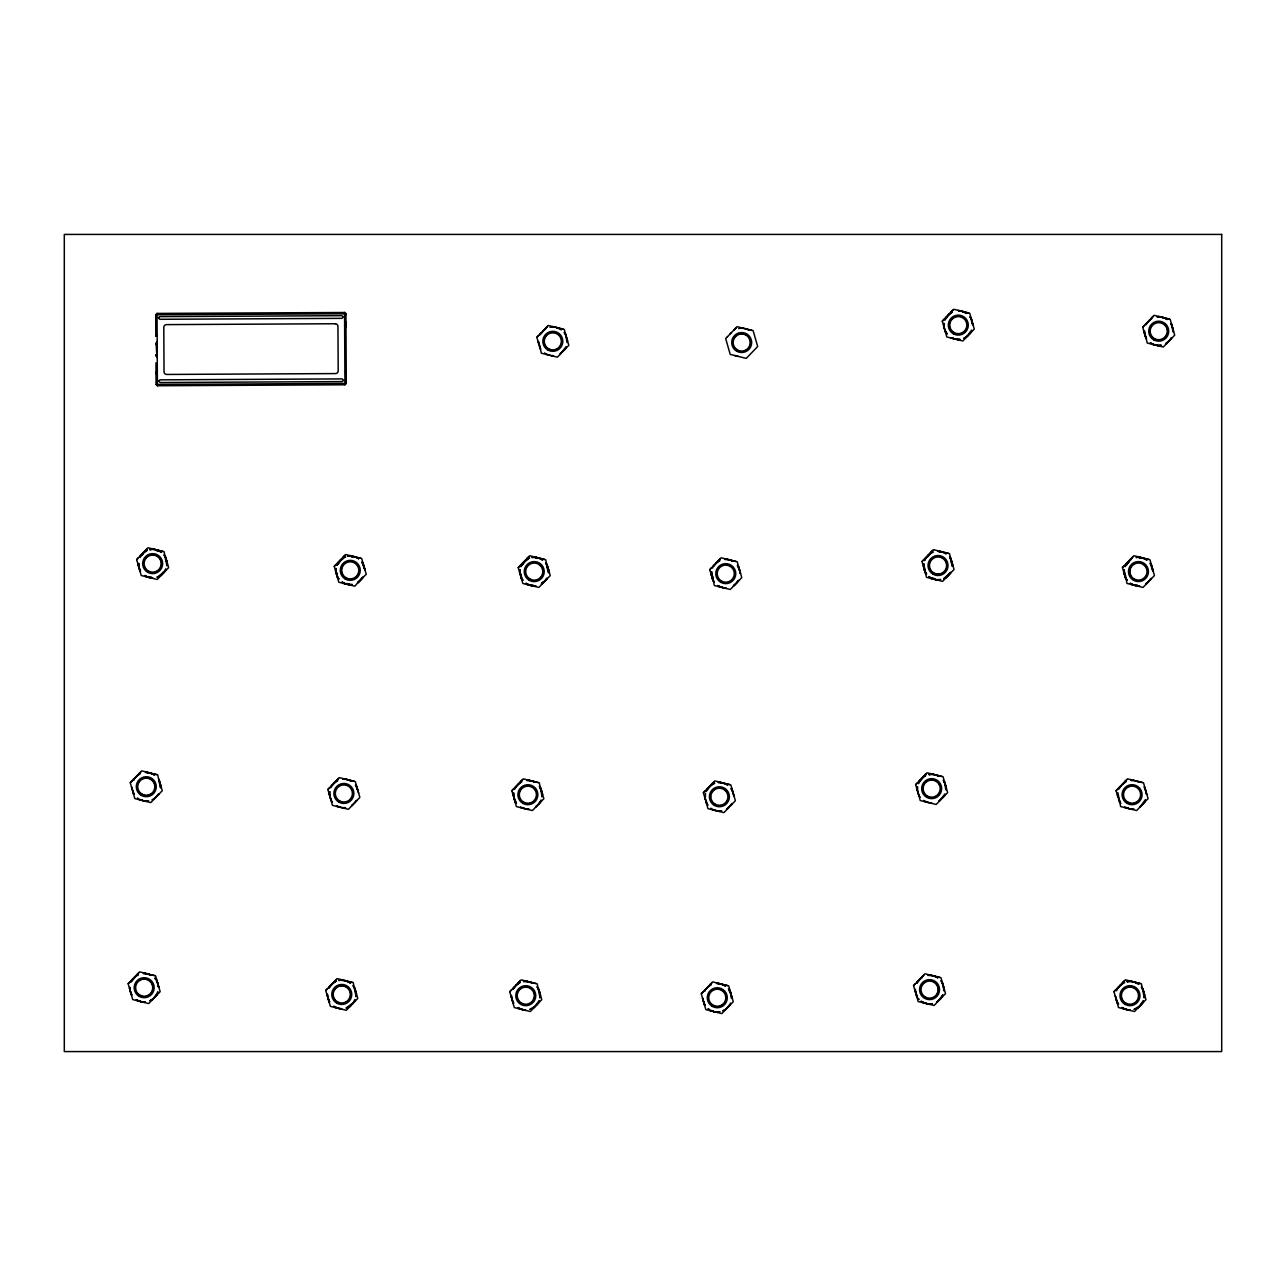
<?xml version="1.0" encoding="UTF-8"?>
<svg xmlns="http://www.w3.org/2000/svg" width="1286" height="1286" viewBox="0 0 1286 1286"><rect width="100%" height="100%" fill="white"/><g stroke="black" fill="none" stroke-linecap="round" stroke-linejoin="round"><path stroke-width="1.5" d="M166.842 565.213L164.11 551.742L148.099 547.756L136.654 559.635L141.203 575.485L157.213 579.456L168.659 567.592L166.441 559.973M355.965 996.055L353.216 982.584L337.221 978.598L325.76 990.461L330.325 1006.327L346.32 1010.298L357.781 998.434L355.563 990.815M538.561 341.32L541.374 353.2L557.385 357.17L568.83 345.307L564.265 329.457L548.27 325.471L536.825 337.334L538.818 344.166M542.049 796.307L539.316 782.836L523.306 778.85L511.86 790.729L516.409 806.579L532.42 810.55L543.865 798.686L541.663 791.067M539.959 997.293L537.21 983.822L521.2 979.836L509.754 991.715L514.304 1007.565L530.314 1011.535L541.76 999.672L538.464 988.162M915.278 989.625L918.091 1001.489L934.102 1005.459L945.548 993.596L940.998 977.746L924.988 973.759L913.542 985.639L915.552 992.454M1144.444 331.193L1147.257 343.057L1163.267 347.027L1174.713 335.164L1170.164 319.314L1154.153 315.327L1142.707 327.207L1146.019 338.716M1172.977 331.306L1171.401 323.654M1144.17 997.277L1141.421 983.806L1125.411 979.819L1113.965 991.683L1118.515 1007.533L1134.525 1011.519L1145.971 999.656L1142.675 988.13M358.055 791.115L359.871 797.449L348.426 809.312L332.415 805.325L329.65 794.732A14.291 14.291 0 0 1 329.714 791.629L329.714 791.565M711.769 576.482L709.759 569.666L721.205 557.786L737.216 561.773L741.765 577.623L730.319 589.486L714.309 585.516L711.608 571.74M918.96 796.163L915.648 784.653L927.093 772.773L943.104 776.76L947.653 792.61L936.208 804.473L920.197 800.503L917.432 789.893A14.291 14.291 0 0 1 917.481 786.791L917.497 786.727M1124.237 570.405L1127.002 583.442L1143.013 587.429L1154.458 575.549L1149.909 559.699L1133.898 555.729L1122.453 567.592L1125.764 579.102M1117.92 792.787L1120.62 806.547L1136.631 810.534L1148.077 798.67L1143.527 782.82L1127.517 778.834L1116.071 790.697L1118.081 797.529M160.493 787.948L157.728 774.847L141.717 770.877L130.272 782.74L134.821 798.59L150.832 802.577L162.277 790.697L160.075 783.078M567.03 342.542L565.519 333.797M548.447 572.817L545.698 559.731L529.687 555.745L518.242 567.608L522.791 583.458L538.802 587.445L550.247 575.581L548.431 569.248M945.869 789.845L944.342 781.1M943.763 990.831L943.345 985.976M156.876 335.116L157.149 336.193L155.815 336.193L155.702 314.765L157.037 313.414L344.921 312.498L345.918 313.784L346.288 383.437L344.953 384.787L157.406 385.752L156.072 384.434L155.96 362.99L157.021 362.99M329.698 791.726L329.65 794.732M917.481 786.887L917.432 789.893M705.516 793.366L705.258 798.863L707.927 808.621L723.938 812.607L735.383 800.728L730.834 784.878L714.823 780.907L703.378 792.771L705.387 799.603M156.924 343.539L156.12 344.23L156.908 341.546L156.988 355.643L156.008 354.952L157.005 357.54L156.12 344.23L156.908 341.546L156.924 344.23M156.538 342.896L156.908 341.642M336.916 565.245L343.844 556.42M520.91 566.483L527.839 557.658M971.669 330.068L965.979 337.736M1125.121 566.467L1133.095 556.565M1145.456 799.635L1139.766 807.286M156.924 342.88L156.12 344.23L156.924 341.899M566.081 346.641L560.503 353.923M156.12 344.23L156.924 342.333M131.059 982.086L138.808 972.698M330.759 787.836L331.129 787.032M514.754 789.09L515.107 788.27M712.653 568.026L713.007 567.206M714.019 781.743L706.094 791.517M945.178 319.507L952.926 310.119M924.923 559.892L925.277 559.088M1118.965 789.057L1119.479 787.98M157.422 993.017L151.861 1000.315M540.458 801.451L541.117 800.021A14.291 14.291 0 0 1 538.689 804.023M539.011 1001.006L533.449 1008.288M730.544 1003.048L729.869 1004.495A14.291 14.291 0 0 1 723.037 1010.812M944.905 793.944L939.343 801.226M1143.222 1000.99L1137.66 1008.272M133.68 780.023L134.323 778.914M731.975 803.509L727.072 809.36M925.438 558.815L932.672 550.504M345.966 321.902L345.982 324.49M152.487 548.849L162.968 551.453M146.025 772.436L156.587 774.574M360.562 558.204L349.519 556.082A57.034 28.517 82.3 0 0 348.072 556.243M563.139 329.168L552.642 326.564M343.7 778.705L354.197 781.309M751.988 330.389L741.508 327.769M538.175 782.547L527.694 779.943M725.593 558.88L736.074 561.484M958.118 310.36L968.599 312.98M718.183 782.515A57.018 28.517 82.3 0 1 718.649 782.483L729.709 784.605M938.201 551.26L948.345 553.366M939.857 977.456L929.376 974.852M1142.386 782.531L1131.905 779.927M156.297 326.274L155.767 328.155L156.297 326.869M540.072 334.89L547.45 326.306M338.507 778.448L331.37 786.55M713.489 566.37L720.401 558.638M705.323 989.931L704.792 990.815M916.789 983.179L924.184 974.611M1117.229 989.239L1124.607 980.655M158.548 793.976L153.966 799.329M355.627 801.564L356.367 800.374M546.823 578.346L541.936 584.198M540.136 801.966L539.461 803.027M737.521 581.754L738.26 580.565M729.564 1004.993L724.966 1010.346M134.596 778.528L140.913 771.713M355.466 801.773L351.56 806.065M515.365 787.788L522.502 779.702M737.36 581.963L733.454 586.239M520.396 980.688L513.001 989.255A14.291 14.291 0 0 1 519.673 982.761M705.612 989.545L711.914 982.729M1146.437 323.911L1145.955 324.747A14.291 14.291 0 0 1 1151.227 319.008M1153.349 316.179L1146.758 323.365M926.29 773.609L918.268 783.656A14.291 14.291 0 0 1 925.566 775.699M1119.576 787.771L1126.713 779.67M141.09 555.07L139.788 556.388M134.708 778.175L133.406 779.493M338.684 561.805L337.382 563.123M541.261 332.769L539.943 334.087M132.603 979.16L131.301 980.479M332.302 784.91L331 786.228M522.679 563.043L521.377 564.361M730.11 333.99L736.315 327.528M330.213 985.896L328.894 987.214M516.297 786.164L514.995 787.482M714.196 565.101L712.894 566.419M946.721 316.581L945.419 317.899M514.191 987.15L512.889 988.468M707.814 788.205L706.512 789.524M926.467 556.967L925.164 558.285M1147.144 322.641L1145.842 323.959M705.709 989.191L704.406 990.509M920.085 780.088L918.783 781.406M1126.89 563.027L1125.588 564.345M917.979 981.073L916.677 982.391M1120.508 786.132L1119.206 787.45M1118.402 987.118L1117.1 988.436M160.348 576.208L165.524 570.839M335.501 570.711L338.797 582.22L354.807 586.207L362.845 577.109A14.291 14.291 0 0 1 357.428 582.703L366.253 574.328L364.436 568.01M154.963 997.068L157.037 994.946M354.663 802.834L356.736 800.696M545.023 580.95L547.113 578.829M352.557 1003.819L355.032 999.769A14.291 14.291 0 0 1 346.03 1008.079L354.647 1001.681M535.555 807.303L539.348 803.187M736.556 583.008L738.63 580.87M945.724 578.121L950.611 572.27A14.291 14.291 0 0 1 943.779 578.587M1169.504 340.549L1171.305 337.929A14.291 14.291 0 0 1 1165.888 343.539L1171.578 338.411M728.069 1007.099L730.159 1004.961M942.429 797.995L944.519 795.857M1146.148 584.182L1151.324 578.796M937.237 1002.212L942.847 994.85A14.291 14.291 0 0 1 936.722 1001.971L937.992 1001.135M163.386 573.042L165.91 568.926A14.291 14.291 0 0 1 156.924 577.237L162.325 574.119M536.487 1005.122L538.625 1002.919M730.11 806.193L732.248 803.975M948.763 574.955L950.901 572.752M1149.186 581.015L1151.034 578.33A14.291 14.291 0 0 1 1145.633 583.924L1148.141 582.076M1140.698 1005.105L1142.836 1002.903M359.935 580.854L357.942 582.96M131.477 995.235L128.166 983.726L139.611 971.862L155.622 975.833L160.171 991.683L148.726 1003.562L132.715 999.576L129.42 988.066M945.596 332.656L942.284 321.146L953.73 309.267L969.74 313.254L974.29 329.103L962.844 340.983L946.834 336.996L943.522 325.487M952.219 563.172L954.035 569.505L942.59 581.368L926.579 577.382L923.268 565.872M704.583 1005.266L701.272 993.757L712.733 981.893L728.728 985.864L733.277 1001.714L721.832 1013.593L705.837 1009.606L702.526 998.097M364.468 568.219L361.704 558.478L345.693 554.507L334.247 566.37L337.559 577.88M356.576 785.923L357.99 791.34L355.322 781.599L339.311 777.612L327.866 789.475L331.177 801.001M952.187 563.831L949.486 553.639L933.475 549.669L922.03 561.532L925.341 573.042M146.572 550.681A14.291 14.291 0 0 0 139.885 557.224L147.295 548.608M138.502 557.706L136.654 559.635M538.673 335.421L536.825 337.334M132.12 780.827L130.272 782.74M336.096 564.458L334.247 566.37M344.889 555.343L342.687 557.77M727.522 336.643L725.674 338.556L730.223 354.406L746.234 358.392L757.679 346.513L753.13 330.663L737.119 326.692L733.759 330.18M520.091 565.695L518.242 567.608M528.884 556.581L526.553 558.992M130.015 981.813L128.166 983.726M329.714 787.562L327.866 789.475M944.133 319.217L942.284 321.146M711.608 567.737L709.759 569.666M513.709 788.8L511.86 790.729M336.482 981.202L335.742 981.507A14.291 14.291 0 0 0 328.991 988.066L336.402 979.434M327.608 988.548L325.76 990.461M349.454 1007.051L351.448 1004.961M511.603 989.786L509.754 991.715M705.226 790.858L703.378 792.771M923.878 559.619L922.03 561.532M1144.556 325.278L1142.707 327.207M1166.402 343.78L1168.395 341.69M703.12 991.844L701.272 993.757M917.497 782.724L915.648 784.653M1124.302 565.663L1122.453 567.592M915.391 983.71L913.542 985.639M1117.92 788.784L1116.071 790.697M1115.814 989.77L1113.965 991.683M563.606 350.692L565.695 348.554M361.044 579.713L363.118 577.575M157.053 796.082L159.142 793.944M969.065 334.489L971.155 332.351M538.641 804.071L540.731 801.934M940.339 998.981L942.413 996.843M1142.868 804.055L1144.942 801.917M545.216 328.669L546.663 327.158M734.065 329.891L735.512 328.38M336.257 780.811L337.704 779.3M950.675 312.482L952.122 310.971M718.151 560.985L719.597 559.49M520.251 782.049L521.698 780.554M334.151 981.797L335.598 980.286M711.769 784.106L712.974 782.82M921.933 976.958L923.139 975.688M1124.462 782.033L1125.909 780.522M727.329 336.852L731.396 332.624M146.491 549.46L144.964 551.003M140.11 772.564L138.711 774.14M138.004 973.55L136.477 975.11M1152.545 317.031L1151.018 318.574M931.868 551.356L930.341 552.916M519.592 981.539L518.065 983.083M1132.291 557.417L1130.764 558.976M925.486 774.477L923.959 776.021M711.11 983.581L709.599 985.14M1123.803 981.507L1122.276 983.067M147.376 550.36L142.714 553.35M545.698 328.959L542.885 331.065M528.964 558.349L524.302 561.339M331.884 785.698A14.291 14.291 0 0 1 337.784 780.538L333.942 783.206M138.325 974.692L134.226 977.456M944.872 320.198A14.291 14.291 0 0 1 952.203 312.209L948.345 314.861M1131.021 559.378L1128.513 561.307M340.308 560.085L344.969 557.111M136.332 776.471L139.145 774.365M715.82 563.381L718.344 561.435M517.92 784.444L521.843 781.759A14.291 14.291 0 0 0 515.091 788.318M331.836 984.192L335.742 981.507M1148.768 320.921L1151.581 318.815M928.09 555.263L932.012 552.562M709.454 786.485L714.1 783.512M515.815 985.43L520.058 982.6M921.708 778.368L922.528 777.516M922.834 777.403L924.216 776.423M707.348 987.487L710.161 985.381M1122.131 784.428L1126.054 781.727M919.603 979.353L922.416 977.247M1120.042 985.414L1124.687 982.424M562.496 351.834L560.069 353.618M155.96 797.224L153.645 798.96M543.914 582.092L541.358 583.973A14.291 14.291 0 0 0 546.855 578.298M353.554 803.975L351.592 805.454M153.854 998.209L149.867 1000.797A14.291 14.291 0 0 0 157.953 991.458M967.972 335.63L963.986 338.218M733.486 585.628L735.447 584.149M537.548 805.213L535.587 806.692M947.702 576.015L943.731 578.62M729.066 807.254L726.51 809.135M535.442 1006.199L529.977 1009.333M941.336 799.136L938.764 801.017M726.96 1008.24L724.645 1009.976M1141.759 805.181L1139.798 806.676M939.23 1000.122L938.233 1000.926M1139.653 1006.182L1134.188 1009.317M718.633 561.275L719.742 560.696M924.521 776.262L925.631 775.683M155.767 326.178L155.767 327.801M345.966 322.175L345.452 325.197M345.966 323.799L345.436 321.902M151.973 799.812L153.388 799.104M722.973 1010.828L724.404 1010.121M550.328 327.271L551.372 327.11M149.642 549.652L151.201 549.395M148.629 800.792L144.466 800.873L146.443 801.483M721.735 810.823L717.572 810.903L719.565 811.514M929.167 774.59L930.196 774.413M738.662 328.573L740.238 328.332M340.324 980.237L338.748 980.495A57.034 28.517 82.3 0 1 341.031 980.189L352.091 982.295M1126.954 981.716L1128.529 981.459M958.456 339.89L956.479 339.279L959.999 339.279M350.435 585.114L348.442 584.503L352.364 584.471M535.957 585.757L532.42 585.741L534.413 586.352M345.58 807.624L342.06 807.624L344.053 808.219M1133.786 808.846L1130.265 808.846L1132.259 809.441M553.43 355.579L552.321 355.595M1160.824 345.307L1156.902 345.339L1158.895 345.95M144.788 1001.955L142.36 1001.858L144.353 1002.469M719.404 1011.857L715.466 1011.889L717.459 1012.5M931.659 1003.739L927.736 1003.771L929.73 1004.382M152.584 577.88L150.832 577.768L152.825 578.379M528.964 808.942L526.054 808.862L528.032 809.473M931.578 802.898L929.842 802.785L931.82 803.396M1130.153 1010.426L1128.16 1009.832L1129.912 1009.928M345.934 314.845L345.918 313.784L155.702 314.765L155.719 315.826M155.767 325.471L155.751 322.802M156.988 354.952L156.008 354.952L156.988 356.849L156.345 355.499M156.072 384.434L346.288 383.437M345.677 370.834L345.693 372.731L346.223 370.834M958.456 310.858L960.24 311.003M1157.062 316.999A57.018 28.517 82.3 0 1 1157.979 316.919L1160.326 316.983M740.945 328.268L743.63 328.412M724.565 559.41A57.018 28.517 82.3 0 1 725.031 559.378L727.715 559.506M1130.876 780.457A57.018 28.517 82.3 0 1 1131.342 780.425L1134.027 780.554M526.665 780.473A57.018 28.517 82.3 0 1 527.131 780.441L529.816 780.57M927.897 975.431A57.018 28.517 82.3 0 1 928.813 975.351L931.498 975.479M726.027 587.927L723.954 587.798L725.947 588.409M717.025 983.452L727.603 985.59M341.272 1008.722L339.954 1008.61L341.947 1009.205M1146.662 559.876A14.291 14.291 0 0 0 1136.085 557.481A57.018 28.517 82.3 0 1 1137.724 557.304L1148.768 559.426M534.076 556.838L544.557 559.442M931.482 773.867L941.963 776.471M1129.799 980.913L1140.28 983.517M524.109 981.507A57.018 28.517 82.3 0 1 525.026 981.427L536.069 983.533M147.617 973.856L151.089 975.206A14.291 14.291 0 0 0 143.373 973.454L154.481 975.56M1169.022 319.024L1158.541 316.42M1156.628 345.307L1151.645 344.134M956.205 339.263L951.222 338.089M550.746 355.45L545.746 354.277M1136.374 585.709L1131.391 584.535M935.951 579.648L930.968 578.475M723.68 587.766L718.697 586.593M532.163 585.725L527.18 584.551M348.168 584.487L343.185 583.314M150.575 577.735L145.591 576.578M1129.992 808.814L1125.009 807.64M929.569 802.753L924.586 801.58M717.315 810.887L712.315 809.714M525.781 808.83L520.798 807.656M341.803 807.592L336.803 806.418M144.193 800.856L139.209 799.683M1127.886 1009.799L1122.903 1008.626M927.463 1003.739L922.48 1002.566M715.209 1011.873L710.21 1010.7M523.675 1009.815L518.692 1008.658M339.697 1008.578L334.698 1007.404M142.087 1001.842L137.104 1000.669M1163.782 317.722L1162.158 317.32M963.343 311.662L961.735 311.26M746.748 329.087L745.124 328.686M557.883 327.866L556.275 327.464M1143.511 558.108L1141.904 557.706M943.088 552.064L941.481 551.662M730.834 560.182L729.21 559.78M539.3 558.14L537.693 557.738M355.322 556.886L353.698 556.484M157.712 550.151L156.104 549.749M1137.145 781.229L1135.522 780.827M936.722 775.169L935.099 774.767M724.452 783.287L722.828 782.885M532.934 781.245L531.311 780.843M348.94 780.007L347.316 779.605M1135.04 982.215L1133.416 981.813M151.346 773.256L149.723 772.854M934.617 976.154L932.993 975.752M722.346 984.272L720.723 983.886M530.829 982.231L529.205 981.829M346.834 980.993L345.211 980.591M734.611 355.499L738.228 356.399M148.147 973.984L149.24 974.258M1153.655 344.648L1155.085 345.002L1152.111 343.844M953.231 338.588L954.646 338.941L951.367 337.623M547.756 354.775L549.186 355.129L547.338 354.486M1133.4 585.034L1134.815 585.387L1130.201 583.217M932.961 578.973L934.392 579.327L931.434 578.186M529.173 585.05L530.604 585.403L525.99 583.233M345.195 583.812L346.625 584.165L341.996 581.995M1127.018 808.138L1128.449 808.492L1124.784 806.933M147.585 577.076L149.015 577.43L144.691 575.469A14.291 14.291 0 0 0 152.214 577.88M926.595 802.094L928.01 802.448L923.686 800.487M522.807 808.171L524.238 808.524L520.573 806.965M338.813 806.917L340.243 807.27L336.578 805.727M1124.912 1009.124L1126.343 1009.478L1122.019 1007.533A14.291 14.291 0 0 0 1129.542 1009.944M141.219 800.181L142.633 800.535L139.354 799.217M924.489 1003.08L925.92 1003.434L922.946 1002.276M712.139 1011.069L713.65 1011.552L710.37 1010.233M520.701 1009.156L522.132 1009.51L517.792 1007.549A14.291 14.291 0 0 0 525.331 1009.96L523.949 1009.848L525.942 1010.458M336.707 1007.902L338.138 1008.256L333.813 1006.311M139.113 1001.167L140.544 1001.521L136.879 999.961M551.196 355.611L552.996 356.077M1138.287 556.806L1140.409 557.449M1138.624 586.336L1136.647 585.725L1139.557 585.805A14.291 14.291 0 0 1 1130.539 583.458M937.864 550.762L939.986 551.389M938.201 580.275L936.208 579.664L940.693 579.552A14.291 14.291 0 0 1 931.498 578.218M350.081 555.584L352.203 556.227M719.212 781.984L721.333 782.627M146.106 771.954L148.228 772.597M717.106 982.97L719.228 983.613M525.588 980.929L527.71 981.556M341.594 979.691L343.716 980.318M144 972.939L146.122 973.582M963.519 311.839L962.266 311.405M722.137 587.461L718.472 585.902M715.755 810.566L712.798 809.424M1162.689 317.465L1164.184 317.996M745.655 328.814L748.597 330.036M556.806 327.608L561.307 329.843M1142.434 557.851L1146.951 560.085M942.011 551.807L946.287 553.864A14.291 14.291 0 0 0 938.828 551.26M729.741 559.924L732.666 561.146M538.223 557.883L542.628 560.037M1136.052 780.972L1138.978 782.177M354.229 556.629L355.724 557.159M935.629 774.911L938.555 776.133M156.635 549.894L161.473 552.401M723.359 783.029L724.87 783.56M1133.947 981.957L1138.801 984.465M531.841 780.988L534.767 782.21A14.291 14.291 0 0 0 527.067 780.441M933.523 975.897L936.449 977.119A14.291 14.291 0 0 1 937.751 977.923L936.449 977.119M934.89 976.379L935.018 976.428A14.291 14.291 0 0 0 928.749 975.351M347.847 779.75L350.789 780.956M150.253 772.999L154.529 775.072A14.291 14.291 0 0 0 145.479 772.468M721.253 984.015L725.529 986.089A14.291 14.291 0 0 0 716.479 983.485M529.736 981.974L532.677 983.195A14.291 14.291 0 0 0 523.386 981.604M345.741 980.736L350.596 983.243M922.785 1002.18L921.065 1001.103M554.78 327.191L552.08 327.062A57.034 28.517 82.3 0 0 550.199 327.287M536.198 557.465L533.513 557.336A57.018 28.517 82.3 0 0 531.874 557.513A14.291 14.291 0 0 1 542.451 559.908M933.604 774.494L930.919 774.365A57.034 28.517 82.3 0 0 929.022 774.59M1131.921 981.539L1129.237 981.411A57.034 28.517 82.3 0 0 1127.34 981.636M154.609 549.476L151.925 549.347A57.034 28.517 82.3 0 0 150.028 549.572M345.821 779.332L343.137 779.203A57.018 28.517 82.3 0 0 342.687 779.236M963.761 311.935L966.542 313.462A14.291 14.291 0 0 0 959.083 310.858M345.452 327.174L345.452 324.908L345.998 327.078M345.693 373.133L346.239 374.612M1150.231 342.671L1151.79 343.683M930.742 577.768L929.248 576.755M712.09 809.007L710.901 808.235M1166.965 319.523L1165.614 318.687A14.291 14.291 0 0 1 1166.916 319.491M726.301 784.251L727.635 785.103A14.291 14.291 0 0 0 726.236 784.219M357.154 557.851L358.633 558.799M545.907 353.811L544.573 352.959M709.325 1009.59L708.49 1008.98M138.309 798.574L137.489 797.963M160.911 551.951L161.039 552.048A14.291 14.291 0 0 0 150.285 549.524M345.982 325.824L345.998 326.805L345.452 325.888M155.751 324.136L155.751 322.882M155.108 978.55L155.783 979.402A14.291 14.291 0 0 0 154.754 978.116M944.696 329.505L947.107 334.022M1127.179 580.324L1126.391 579.198M1120.797 803.445L1117.325 795.037M1141.325 987.037L1142.209 988.307M732.039 997.389L728.455 988.838M537.998 988.323L536.937 986.796M164.013 554.973L164.897 556.243M1150.44 563.847L1152.706 570.663A14.291 14.291 0 0 0 1150.038 563.22M970.287 317.401L973.052 324.763M1144.074 786.968L1146.839 794.33M1117.92 1003.289L1115.219 996.023M563.991 332.431L564.811 333.604M540.763 348.94L538.062 341.674M940.725 980.72L941.545 981.893M917.481 997.229L914.796 989.963M703.683 1002.115L705.226 1005.363M511.008 996.055L513.709 1003.321M331.627 800.824L332.463 802.062M140.592 571.225L137.891 563.959M352.943 985.558L354.004 987.085M327.014 994.801L329.714 1002.067M134.21 794.346L131.51 787.08M156.169 979.996L158.934 987.359M920.246 797.224L919.361 795.905M707.975 805.341L704.632 797.111M522.839 580.195L519.48 571.948M338.845 578.941L336.659 574.729M565.149 334.135L566.515 337.286M545.859 563.284L548.463 569.457M539.477 786.405L542.628 794.346M1126.166 578.845L1124.864 575.951M1170.951 323.815L1172.414 327.142M1142.434 988.709L1143.704 991.731M546.936 564.056L547.949 567.56M538.223 988.725L539.461 991.651M165.122 556.645L167.421 563.252M354.245 987.487L356.527 994.094M158.741 779.766L161.039 786.373M156.796 356.752L156.185 354.952L156.796 356.897M156.988 357.267L156.571 356.045M1145.119 335.566L1146.469 338.539A14.291 14.291 0 0 1 1144.427 330.92M1116.377 1000.058L1117.277 1003.209M924.441 569.891L926.627 574.119A14.291 14.291 0 0 1 923.862 563.67L924.039 568.364M918.059 793.012L918.622 794.491M711.013 573.99L712.733 579.504A14.291 14.291 0 0 1 711.608 571.804M539.22 345.709L540.12 348.86M705.789 801.13L706.689 804.28M513.098 795.053L516.458 803.3A14.291 14.291 0 0 1 513.693 792.867L513.87 797.545M330.277 797.85L330.856 799.329M130.577 992.085L131.879 994.978A14.291 14.291 0 0 1 129.886 987.455L130.175 990.558M1152.16 567.528L1151.147 564.04M952.154 563.397L949.647 557.208A14.291 14.291 0 0 1 952.299 566.129M945.387 784.685L943.265 780.329A14.291 14.291 0 0 1 945.708 786.067M944.31 989.255L942.011 982.649A14.291 14.291 0 0 1 943.811 990.22M739.98 571.514L737.376 565.342A14.291 14.291 0 0 1 740.013 572.672L740.029 573.106M733.084 792.706L731.011 788.447A14.291 14.291 0 0 1 732.522 791.163L734.145 796.404M364.42 568.669L361.864 562.046A14.291 14.291 0 0 1 364.501 569.376M357.604 789.524L355.499 785.151A14.291 14.291 0 0 1 357.926 790.906M157.873 983.677L156.876 980.173M1172.51 327.544L1173.475 330.824M1143.961 331.531L1144.717 334.022M1152.256 567.93L1153.22 571.209M1123.691 571.932L1124.462 574.408M1145.778 790.649L1144.765 787.145M971.991 321.082L970.978 317.594M1144.733 995.316L1143.768 992.02M951.736 561.484L950.724 557.979M951.817 561.869L952.797 565.165M946.416 788.27L945.451 784.99M916.886 788.977L917.657 791.469M943.249 985.574L942.236 982.086M739.466 569.602L738.453 566.113M739.563 570.003L740.527 573.283M567.576 340.967L566.612 337.688M730.978 993.692L729.982 990.204M548.045 567.946L549.009 571.241M541.567 790.665L540.554 787.177M540.522 995.332L539.557 992.053M363.954 566.306L362.941 562.818M364.051 566.708L365.015 570.003M357.669 789.813L358.633 793.108M329.12 793.816L329.875 796.307M355.466 990.413L354.47 986.925M166.36 559.571L165.347 556.082M159.978 782.676L158.966 779.187M1118.482 799.072L1119.383 802.223M915.953 993.998L916.854 997.148M712.171 578.025L713.071 581.176M520.653 575.967L521.553 579.134M514.271 799.088L515.172 802.239M328.171 998.836L329.071 1001.987M139.065 567.994L139.965 571.145M132.683 791.099L133.583 794.25M732.088 789.218L732.57 791.019M513.066 1003.225L512.166 1000.074A14.291 14.291 0 0 1 511.474 995.428M1145.874 791.035L1146.34 794.137M972.087 321.484L972.537 324.586M733.181 793.108L733.55 795.069M731.075 994.094L731.541 998.418M157.969 984.063L158.435 987.166M739.852 571.354L740.013 572.72M1115.975 998.515L1115.814 997.438M944.294 327.962L944.117 323.381A14.291 14.291 0 0 0 946.914 333.765M703.04 998.402L703.281 1000.588M520.251 574.44L520.091 569.698A14.291 14.291 0 0 0 522.872 580.243M511.764 998.531L511.474 995.943M336.257 573.202L336.096 568.444A14.291 14.291 0 0 0 338.877 578.989M327.769 997.293L327.48 994.705M138.663 566.451L138.374 563.863M132.024 787.386L132.281 789.572M952.283 564.602L952.299 566.194M345.709 374.612L345.693 372.731M344.568 312.45L344.953 384.787M157.037 313.414L157.406 385.752M345.436 322.175L345.452 326.821M156.008 371.815L156.008 373.712M155.815 335.116L155.815 336.193M561.789 342.028A9.002 9.002 0 0 1 561.548 343.491M561.082 344.905A9.002 9.002 0 0 1 560.375 346.207M559.474 347.381A9.002 9.002 0 0 1 558.381 348.393M557.143 349.213A9.002 9.002 0 0 1 555.777 349.824M549.942 349.84A9.002 9.002 0 0 1 548.575 349.262M547.322 348.442A9.002 9.002 0 0 1 545.312 346.272M544.605 344.969A9.002 9.002 0 0 1 544.107 343.571M544.091 339.15A9.002 9.002 0 0 1 544.573 337.736M545.264 336.434A9.002 9.002 0 0 1 547.273 334.247M551.308 332.447A9.002 9.002 0 0 1 554.266 332.447M555.713 332.801A9.002 9.002 0 0 1 557.079 333.395M558.317 334.199A9.002 9.002 0 0 1 559.41 335.196M561.532 339.07A9.002 9.002 0 0 1 561.789 340.549M750.397 340.292A9.002 9.002 0 0 1 750.413 344.712M749.931 346.111A9.002 9.002 0 0 1 749.24 347.429M747.23 349.615A9.002 9.002 0 0 1 744.642 351.03M738.791 351.062A9.002 9.002 0 0 1 737.425 350.467M736.187 349.663A9.002 9.002 0 0 1 734.161 347.493M733.454 346.191A9.002 9.002 0 0 1 732.972 344.777M732.94 340.372A9.002 9.002 0 0 1 733.422 338.957M734.129 337.655A9.002 9.002 0 0 1 736.122 335.469M740.157 333.669A9.002 9.002 0 0 1 743.131 333.653M744.562 334.022A9.002 9.002 0 0 1 745.928 334.601M749.191 337.591A9.002 9.002 0 0 1 749.899 338.893M1161.435 345.195A14.291 14.291 0 0 1 1150.809 343.073M1157.914 316.919A14.291 14.291 0 0 1 1159.506 316.919M1161.081 317.095A14.291 14.291 0 0 1 1164.135 317.964M1171.16 324.168A14.291 14.291 0 0 1 1172.977 331.788M1167.447 333.347A9.002 9.002 0 0 1 1166.965 334.762M1166.273 336.064A9.002 9.002 0 0 1 1164.264 338.266M1163.026 339.07A9.002 9.002 0 0 1 1161.676 339.681M1155.825 339.697A9.002 9.002 0 0 1 1154.458 339.118M1153.22 338.298A9.002 9.002 0 0 1 1152.111 337.302M1150.488 334.826A9.002 9.002 0 0 1 1149.748 331.965M1149.748 330.47A9.002 9.002 0 0 1 1150.456 327.608M1151.163 326.29A9.002 9.002 0 0 1 1153.156 324.104M1154.394 323.284A9.002 9.002 0 0 1 1155.76 322.69M1161.596 322.657A9.002 9.002 0 0 1 1162.962 323.252M1164.216 324.056A9.002 9.002 0 0 1 1166.225 326.226M1166.932 327.528A9.002 9.002 0 0 1 1167.672 330.406M970.898 331.82A14.291 14.291 0 0 1 964.05 338.202M959.436 339.359A14.291 14.291 0 0 1 951.753 337.816M969.869 316.774A14.291 14.291 0 0 1 972.537 324.152M967.024 327.303A9.002 9.002 0 0 1 966.542 328.702M965.834 330.02A9.002 9.002 0 0 1 962.603 333.026M961.253 333.621A9.002 9.002 0 0 1 958.327 334.119M956.848 334.006A9.002 9.002 0 0 1 955.402 333.653M954.035 333.058A9.002 9.002 0 0 1 951.688 331.241M949.566 327.367A9.002 9.002 0 0 1 949.325 325.905M949.309 324.426A9.002 9.002 0 0 1 949.55 322.947M951.64 319.057A9.002 9.002 0 0 1 956.768 316.26M961.172 316.597A9.002 9.002 0 0 1 962.539 317.192M930.116 577.414A14.291 14.291 0 0 1 928.846 576.45M924.618 560.6A14.291 14.291 0 0 1 933.427 551.999M948.747 573.845A13.567 13.567 0 0 1 945.451 576.884M934.697 578.668A13.567 13.567 0 0 1 932.575 577.944M925.197 569.923A13.567 13.567 0 0 1 924.65 567.753M927.319 557.176A13.567 13.567 0 0 1 928.846 555.536M939.15 551.999A13.567 13.567 0 0 1 941.368 552.369M950.868 561.114A13.567 13.567 0 0 1 951.415 563.284M946.287 569.103A9.002 9.002 0 0 1 945.58 570.405M943.586 572.591A9.002 9.002 0 0 1 942.349 573.411M940.982 574.022A9.002 9.002 0 0 1 935.147 574.038M933.781 573.443A9.002 9.002 0 0 1 932.527 572.64M930.517 570.47A9.002 9.002 0 0 1 929.81 569.168M929.071 566.29A9.002 9.002 0 0 1 929.055 564.811M929.778 561.934A9.002 9.002 0 0 1 931.385 559.442M933.716 557.626A9.002 9.002 0 0 1 935.067 557.015M940.918 556.999A9.002 9.002 0 0 1 942.284 557.577M944.631 559.394A9.002 9.002 0 0 1 946.737 563.268M535.394 585.837A14.291 14.291 0 0 1 526.328 583.49M520.83 566.676A14.291 14.291 0 0 1 529.639 558.076M545.827 563.236A14.291 14.291 0 0 1 546.679 564.57M547.386 566.001A14.291 14.291 0 0 1 548.511 572.206M543.431 581.577A13.567 13.567 0 0 1 541.663 582.96M533.127 585.114A13.567 13.567 0 0 1 530.909 584.744M521.409 575.999A13.567 13.567 0 0 1 520.862 573.829M522.309 565.133A13.567 13.567 0 0 1 526.826 560.23M535.362 558.076A13.567 13.567 0 0 1 537.58 558.445M547.08 567.19A13.567 13.567 0 0 1 547.627 569.36M542.499 575.18A9.002 9.002 0 0 1 539.798 578.668M528.755 578.716A9.002 9.002 0 0 1 526.022 575.244M525.283 572.383A9.002 9.002 0 0 1 525.267 570.888M525.99 568.01A9.002 9.002 0 0 1 528.691 564.522M539.734 564.474A9.002 9.002 0 0 1 542.467 567.946M164.238 555.263A14.291 14.291 0 0 1 166.762 565.808M140.399 570.936A14.291 14.291 0 0 1 138.374 563.348M163.37 571.948A13.567 13.567 0 0 1 160.075 574.971M151.539 577.141A13.567 13.567 0 0 1 149.321 576.771M139.274 565.84A13.567 13.567 0 0 1 139.081 563.606M141.942 555.279A13.567 13.567 0 0 1 143.469 553.623M155.992 550.456A13.567 13.567 0 0 1 158.114 551.18M165.492 559.201A13.567 13.567 0 0 1 166.039 561.371M161.361 561.371A9.002 9.002 0 0 1 161.393 565.776M160.911 567.19A9.002 9.002 0 0 1 159.303 569.682M158.21 570.695A9.002 9.002 0 0 1 155.606 572.109M149.771 572.141A9.002 9.002 0 0 1 148.404 571.547M146.057 569.73A9.002 9.002 0 0 1 145.141 568.557M144.434 567.255A9.002 9.002 0 0 1 143.936 565.856M145.109 558.719A9.002 9.002 0 0 1 148.34 555.713M151.137 554.748A9.002 9.002 0 0 1 155.542 555.086M156.908 555.681A9.002 9.002 0 0 1 158.146 556.484M160.171 558.654A9.002 9.002 0 0 1 160.879 559.957M1127.083 580.211A14.291 14.291 0 0 1 1124.285 569.73M1125.041 566.644A14.291 14.291 0 0 1 1130.973 559.41M1137.338 585.098A13.567 13.567 0 0 1 1135.12 584.728M1125.62 575.983A13.567 13.567 0 0 1 1125.073 573.813M1126.52 565.117A13.567 13.567 0 0 1 1129.269 561.596M1139.573 558.044A13.567 13.567 0 0 1 1141.791 558.413M1147.192 573.749A9.002 9.002 0 0 1 1146.71 575.147M1146.003 576.466A9.002 9.002 0 0 1 1144.01 578.652M1135.57 580.099A9.002 9.002 0 0 1 1134.204 579.504M1130.941 576.53A9.002 9.002 0 0 1 1130.233 575.228M1129.735 573.813A9.002 9.002 0 0 1 1129.719 569.393M1130.201 567.994A9.002 9.002 0 0 1 1130.908 566.676M1134.139 563.67A9.002 9.002 0 0 1 1135.506 563.075M1143.945 564.441A9.002 9.002 0 0 1 1145.971 566.612M1146.678 567.93A9.002 9.002 0 0 1 1147.176 569.328M738.373 580.34A14.291 14.291 0 0 1 734.258 585.114M725.336 587.911A14.291 14.291 0 0 1 717.861 585.532M713.778 565.888A14.291 14.291 0 0 1 719.678 560.712M724.966 559.378A14.291 14.291 0 0 1 732.618 561.114M712.926 578.041A13.567 13.567 0 0 1 712.38 575.871M734.017 577.221A9.002 9.002 0 0 1 733.325 578.523M717.058 575.887A9.002 9.002 0 0 1 717.025 571.466M722.812 565.149A9.002 9.002 0 0 1 724.243 564.779M727.201 564.763A9.002 9.002 0 0 1 728.648 565.117M730.014 565.711A9.002 9.002 0 0 1 731.268 566.515M351.399 584.583A14.291 14.291 0 0 1 342.349 582.236M336.852 565.422A14.291 14.291 0 0 1 345.645 556.838M347.879 556.275A14.291 14.291 0 0 1 358.456 558.654M349.133 583.876A13.567 13.567 0 0 1 346.915 583.506M337.414 574.762A13.567 13.567 0 0 1 336.868 572.591M338.314 563.895A13.567 13.567 0 0 1 342.832 558.992M351.367 556.822A13.567 13.567 0 0 1 353.586 557.192M358.505 573.926A9.002 9.002 0 0 1 355.804 577.43M342.735 575.308A9.002 9.002 0 0 1 342.028 574.006M341.546 572.591A9.002 9.002 0 0 1 341.513 568.187M341.996 566.772A9.002 9.002 0 0 1 342.703 565.454M355.756 563.22A9.002 9.002 0 0 1 357.765 565.406M706.609 790.376A14.291 14.291 0 0 1 714.775 783.238M718.585 782.499A14.291 14.291 0 0 1 724.806 783.544M727.635 800.326A9.002 9.002 0 0 1 724.934 803.83M720.899 805.615A9.002 9.002 0 0 1 717.942 805.631M711.865 801.708A9.002 9.002 0 0 1 711.158 800.406M710.419 797.529A9.002 9.002 0 0 1 710.419 796.05M711.126 793.173A9.002 9.002 0 0 1 713.826 789.668M724.886 789.62A9.002 9.002 0 0 1 727.603 793.108M542.113 793.735A14.291 14.291 0 0 1 541.985 796.902M539.445 786.357A14.291 14.291 0 0 1 541.92 792.16M536.117 798.284A9.002 9.002 0 0 1 535.426 799.603M530.829 803.203A9.002 9.002 0 0 1 529.382 803.573M526.424 803.589A9.002 9.002 0 0 1 524.977 803.236M520.348 799.651A9.002 9.002 0 0 1 519.64 798.349M518.901 795.487A9.002 9.002 0 0 1 518.901 793.992M519.608 791.131A9.002 9.002 0 0 1 520.316 789.813M535.378 789.749A9.002 9.002 0 0 1 536.085 791.051M132.297 789.62A14.291 14.291 0 0 1 132.056 788.061M133.503 780.345A14.291 14.291 0 0 1 140.19 773.802M158.708 779.702A14.291 14.291 0 0 1 160.541 787.337M154.995 784.476A9.002 9.002 0 0 1 155.011 788.897M151.828 793.8A9.002 9.002 0 0 1 150.591 794.619M149.24 795.214A9.002 9.002 0 0 1 143.389 795.246M142.023 794.652A9.002 9.002 0 0 1 138.759 791.678M138.727 781.84A9.002 9.002 0 0 1 139.627 780.65M141.958 778.834A9.002 9.002 0 0 1 143.325 778.223M149.16 778.207A9.002 9.002 0 0 1 151.78 779.605M152.873 780.602A9.002 9.002 0 0 1 154.497 783.078M929.28 774.542A14.291 14.291 0 0 1 938.507 776.101M945.901 787.659A14.291 14.291 0 0 1 945.917 789.234M939.905 792.208A9.002 9.002 0 0 1 938.298 794.7M935.967 796.516A9.002 9.002 0 0 1 934.617 797.127M928.765 797.143A9.002 9.002 0 0 1 927.399 796.564M925.052 794.748A9.002 9.002 0 0 1 923.428 792.272M922.689 789.411A9.002 9.002 0 0 1 922.689 787.916M923.396 785.055A9.002 9.002 0 0 1 924.104 783.737M926.097 781.55A9.002 9.002 0 0 1 927.335 780.731M928.701 780.136A9.002 9.002 0 0 1 934.536 780.104M935.903 780.698A9.002 9.002 0 0 1 937.156 781.502M939.166 783.672A9.002 9.002 0 0 1 939.873 784.974M343.073 779.203A14.291 14.291 0 0 1 350.724 780.94M352.123 797.047A9.002 9.002 0 0 1 351.432 798.349M346.834 801.966A9.002 9.002 0 0 1 345.387 802.335M334.907 794.25A9.002 9.002 0 0 1 334.907 792.755M345.323 784.589A9.002 9.002 0 0 1 346.754 784.942M351.383 788.511A9.002 9.002 0 0 1 352.091 789.813M1131.278 780.425A14.291 14.291 0 0 1 1132.87 780.425M1137.628 801.757A9.002 9.002 0 0 1 1136.39 802.577M1135.04 803.187A9.002 9.002 0 0 1 1133.593 803.557M1130.635 803.557A9.002 9.002 0 0 1 1129.188 803.203M1123.369 796.934A9.002 9.002 0 0 1 1123.337 792.514M1126.52 787.611A9.002 9.002 0 0 1 1127.758 786.791M1133.513 785.794A9.002 9.002 0 0 1 1134.959 786.164M353.345 986.089A14.291 14.291 0 0 1 355.884 996.65M341.337 1008.722A14.291 14.291 0 0 1 333.862 1006.343M329.505 1001.778A14.291 14.291 0 0 1 327.48 994.191M339.391 980.366A14.291 14.291 0 0 1 349.969 982.761M350.483 992.197A9.002 9.002 0 0 1 350.499 996.618M350.017 998.032A9.002 9.002 0 0 1 344.728 1002.951M338.877 1002.967A9.002 9.002 0 0 1 337.527 1002.389M335.18 1000.572A9.002 9.002 0 0 1 334.264 999.399M333.54 998.097A9.002 9.002 0 0 1 333.058 996.698M333.042 992.278A9.002 9.002 0 0 1 333.508 990.863M334.215 989.561A9.002 9.002 0 0 1 337.446 986.555M340.243 985.574A9.002 9.002 0 0 1 343.217 985.574M344.648 985.928A9.002 9.002 0 0 1 347.268 987.327M1141.55 987.31A14.291 14.291 0 0 1 1144.09 997.872M1143.254 1000.926A14.291 14.291 0 0 1 1134.236 1009.301M1118.595 1004.318A14.291 14.291 0 0 1 1115.75 997.004M1116.57 990.75A14.291 14.291 0 0 1 1123.884 982.745M1127.597 981.588A14.291 14.291 0 0 1 1136.824 983.147M1138.689 993.419A9.002 9.002 0 0 1 1138.705 997.84M1138.223 999.254A9.002 9.002 0 0 1 1137.531 1000.556M1135.522 1002.742A9.002 9.002 0 0 1 1132.934 1004.173M1127.083 1004.189A9.002 9.002 0 0 1 1125.716 1003.594M1123.369 1001.794A9.002 9.002 0 0 1 1122.453 1000.621M1121.746 999.318A9.002 9.002 0 0 1 1121.263 997.92M1122.421 990.783A9.002 9.002 0 0 1 1123.321 989.609M1124.414 988.596A9.002 9.002 0 0 1 1125.652 987.777M1127.018 987.166A9.002 9.002 0 0 1 1132.853 987.15M1134.22 987.744A9.002 9.002 0 0 1 1135.474 988.548M1137.483 990.718A9.002 9.002 0 0 1 1138.19 992.02M932.27 1003.627A14.291 14.291 0 0 1 921.644 1001.505M919.201 999.463A14.291 14.291 0 0 1 918.172 998.257M917.288 996.939A14.291 14.291 0 0 1 915.262 989.352M916.773 983.227A14.291 14.291 0 0 1 922.062 977.44M938.266 987.375A9.002 9.002 0 0 1 938.282 991.779M937.799 993.194A9.002 9.002 0 0 1 937.108 994.512M936.192 995.685A9.002 9.002 0 0 1 935.099 996.698M933.861 997.502A9.002 9.002 0 0 1 932.511 998.113M924.055 996.73A9.002 9.002 0 0 1 922.03 994.56M921.323 993.258A9.002 9.002 0 0 1 920.84 991.86M920.808 987.439A9.002 9.002 0 0 1 921.29 986.04M921.998 984.722A9.002 9.002 0 0 1 923.991 982.536M925.229 981.716A9.002 9.002 0 0 1 926.595 981.122M932.43 981.089A9.002 9.002 0 0 1 933.797 981.684M935.051 982.488A9.002 9.002 0 0 1 936.144 983.485M937.06 984.658A9.002 9.002 0 0 1 937.767 985.96M720.015 1011.76A14.291 14.291 0 0 1 710.74 1010.442M709.374 1009.639A14.291 14.291 0 0 1 708.104 1008.674M705.017 1005.073A14.291 14.291 0 0 1 703.056 999.077M704.503 991.361A14.291 14.291 0 0 1 711.206 984.819M728.857 989.384A14.291 14.291 0 0 1 731.557 998.354M725.995 995.493A9.002 9.002 0 0 1 726.011 999.913M723.922 1003.803A9.002 9.002 0 0 1 721.591 1005.636M720.24 1006.231A9.002 9.002 0 0 1 718.794 1006.6M717.315 1006.745A9.002 9.002 0 0 1 714.389 1006.263M713.039 1005.668A9.002 9.002 0 0 1 711.785 1004.864M710.692 1003.868A9.002 9.002 0 0 1 709.776 1002.694M712.958 989.85A9.002 9.002 0 0 1 714.325 989.239M720.16 989.223A9.002 9.002 0 0 1 722.78 990.622M537.339 987.343A14.291 14.291 0 0 1 539.879 997.888M539.043 1000.942A14.291 14.291 0 0 1 530.025 1009.317M513.5 1003.016A14.291 14.291 0 0 1 512.76 1001.617M534.735 996.393A9.002 9.002 0 0 1 534.494 997.872M534.011 999.27A9.002 9.002 0 0 1 533.32 1000.588M531.311 1002.775A9.002 9.002 0 0 1 528.723 1004.189M522.872 1004.221A9.002 9.002 0 0 1 521.505 1003.627M519.158 1001.81A9.002 9.002 0 0 1 518.242 1000.653M517.535 999.335A9.002 9.002 0 0 1 517.052 997.936M517.02 993.515A9.002 9.002 0 0 1 517.502 992.117M518.21 990.799A9.002 9.002 0 0 1 521.441 987.793M524.238 986.828A9.002 9.002 0 0 1 528.642 987.166M530.009 987.761A9.002 9.002 0 0 1 532.356 989.577M534.478 993.451A9.002 9.002 0 0 1 534.719 994.914M145.318 1001.939A14.291 14.291 0 0 1 136.268 999.608M131.397 981.331A14.291 14.291 0 0 1 138.084 974.788M156.619 980.688A14.291 14.291 0 0 1 158.419 986.732M152.905 989.882A9.002 9.002 0 0 1 152.423 991.281M151.732 992.599A9.002 9.002 0 0 1 150.816 993.773M149.723 994.785A9.002 9.002 0 0 1 148.485 995.605M147.134 996.2A9.002 9.002 0 0 1 145.688 996.586M142.73 996.586A9.002 9.002 0 0 1 141.283 996.232M139.917 995.637A9.002 9.002 0 0 1 137.57 993.837M137.522 981.636A9.002 9.002 0 0 1 139.852 979.819M141.219 979.209A9.002 9.002 0 0 1 142.65 978.839M145.607 978.823A9.002 9.002 0 0 1 147.054 979.193M148.42 979.771A9.002 9.002 0 0 1 149.674 980.591M150.767 981.588A9.002 9.002 0 0 1 151.684 982.761M152.391 984.063A9.002 9.002 0 0 1 152.889 985.462M158.435 317.61L159.737 319.298L341.931 318.349L343.266 317.015L341.915 315.681L159.737 316.629L158.435 317.61M158.773 380.849L160.075 382.537L342.253 381.588L343.587 380.238L342.237 378.904L160.059 379.852L158.773 380.849M335.26 323.75L166.473 324.619A2.685 2.685 0 0 0 163.804 327.319L164.029 371.799A2.685 2.685 0 0 0 166.73 374.451L335.517 373.583A2.685 2.685 0 0 0 338.186 370.882L337.945 326.419A2.685 2.685 0 0 0 335.26 323.75M1221.7 234.422L64.3 234.422L64.3 1051.578L1221.7 1051.578L1221.7 234.422M713.698 581.256L713.521 580.999A14.291 14.291 0 0 0 714.389 582.285L713.698 581.256M156.281 324.088L155.751 323.156L156.281 324.088M548.543 348.747A8.568 8.568 0 0 0 561.387 341.32A8.568 8.568 0 0 0 548.543 333.894A8.568 8.568 0 0 0 548.543 348.747M547.82 349.985A9.999 9.999 0 0 0 562.818 341.32A9.999 9.999 0 0 0 547.82 332.656A9.999 9.999 0 0 0 547.82 349.985M737.392 349.953A8.568 8.568 0 0 0 750.252 342.542A8.568 8.568 0 0 0 737.392 335.116A8.568 8.568 0 0 0 737.392 349.953M736.685 351.191A9.999 9.999 0 0 0 751.683 342.542A9.999 9.999 0 0 0 736.685 333.878A9.999 9.999 0 0 0 736.685 351.191M1154.426 338.604A8.568 8.568 0 0 0 1167.286 331.177A8.568 8.568 0 0 0 1154.426 323.767A8.568 8.568 0 0 0 1154.426 338.604M1153.719 339.842A9.999 9.999 0 0 0 1168.717 331.177A9.999 9.999 0 0 0 1153.719 322.529A9.999 9.999 0 0 0 1153.719 339.842M954.003 332.544A8.568 8.568 0 0 0 966.863 325.133A8.568 8.568 0 0 0 954.003 317.706A8.568 8.568 0 0 0 954.003 332.544M953.296 333.781A9.999 9.999 0 0 0 968.294 325.133A9.999 9.999 0 0 0 953.296 316.469A9.999 9.999 0 0 0 953.296 333.781M933.749 572.945A8.568 8.568 0 0 0 946.609 565.519A8.568 8.568 0 0 0 933.749 558.092A8.568 8.568 0 0 0 933.749 572.945M933.025 574.183A9.999 9.999 0 0 0 948.023 565.519A9.999 9.999 0 0 0 933.025 556.854A9.999 9.999 0 0 0 933.025 574.183M529.961 579.021A8.568 8.568 0 0 0 542.821 571.595A8.568 8.568 0 0 0 529.961 564.168A8.568 8.568 0 0 0 529.961 579.021M529.237 580.259A9.999 9.999 0 0 0 544.235 571.595A9.999 9.999 0 0 0 529.237 562.93A9.999 9.999 0 0 0 529.237 580.259M148.372 571.032A8.568 8.568 0 0 0 161.232 563.606A8.568 8.568 0 0 0 148.372 556.195A8.568 8.568 0 0 0 148.372 571.032M147.649 572.27A9.999 9.999 0 0 0 162.647 563.606A9.999 9.999 0 0 0 147.649 554.957A9.999 9.999 0 0 0 147.649 572.27M1134.172 578.989A8.568 8.568 0 0 0 1147.032 571.579A8.568 8.568 0 0 0 1134.172 564.152A8.568 8.568 0 0 0 1134.172 578.989M1133.464 580.227A9.999 9.999 0 0 0 1148.446 571.579A9.999 9.999 0 0 0 1133.464 562.914A9.999 9.999 0 0 0 1133.464 580.227M721.478 581.063A8.568 8.568 0 0 0 734.338 573.636A8.568 8.568 0 0 0 721.478 566.226A8.568 8.568 0 0 0 721.478 581.063M720.771 582.301A9.999 9.999 0 0 0 735.769 573.636A9.999 9.999 0 0 0 720.771 564.988A9.999 9.999 0 0 0 720.771 582.301M345.966 577.768A8.568 8.568 0 0 0 358.826 570.357A8.568 8.568 0 0 0 345.966 562.93A8.568 8.568 0 0 0 345.966 577.768M345.259 579.005A9.999 9.999 0 0 0 360.257 570.357A9.999 9.999 0 0 0 345.259 561.693A9.999 9.999 0 0 0 345.259 579.005M715.096 804.168A8.568 8.568 0 0 0 727.956 796.757A8.568 8.568 0 0 0 715.096 789.331A8.568 8.568 0 0 0 715.096 804.168M714.389 805.406A9.999 9.999 0 0 0 729.387 796.757A9.999 9.999 0 0 0 714.389 788.093A9.999 9.999 0 0 0 714.389 805.406M523.579 802.126A8.568 8.568 0 0 0 536.439 794.7A8.568 8.568 0 0 0 523.579 787.289A8.568 8.568 0 0 0 523.579 802.126M522.872 803.364A9.999 9.999 0 0 0 537.87 794.7A9.999 9.999 0 0 0 522.872 786.051A9.999 9.999 0 0 0 522.872 803.364M141.99 794.137A8.568 8.568 0 0 0 154.85 786.727A8.568 8.568 0 0 0 141.99 779.3A8.568 8.568 0 0 0 141.99 794.137M141.283 795.375A9.999 9.999 0 0 0 156.281 786.727A9.999 9.999 0 0 0 141.283 778.062A9.999 9.999 0 0 0 141.283 795.375M927.367 796.05A8.568 8.568 0 0 0 940.227 788.623A8.568 8.568 0 0 0 927.367 781.213A8.568 8.568 0 0 0 927.367 796.05M926.659 797.288A9.999 9.999 0 0 0 941.657 788.623A9.999 9.999 0 0 0 926.659 779.975A9.999 9.999 0 0 0 926.659 797.288M339.584 800.889A8.568 8.568 0 0 0 352.444 793.462A8.568 8.568 0 0 0 339.584 786.035A8.568 8.568 0 0 0 339.584 800.889M338.877 802.126A9.999 9.999 0 0 0 353.875 793.462A9.999 9.999 0 0 0 338.877 784.798A9.999 9.999 0 0 0 338.877 802.126M1127.79 802.11A8.568 8.568 0 0 0 1140.65 794.684A8.568 8.568 0 0 0 1127.79 787.257A8.568 8.568 0 0 0 1127.79 802.11M1127.083 803.348A9.999 9.999 0 0 0 1142.081 794.684A9.999 9.999 0 0 0 1127.083 786.019A9.999 9.999 0 0 0 1127.083 803.348M337.479 1001.874A8.568 8.568 0 0 0 350.339 994.448A8.568 8.568 0 0 0 337.479 987.021A8.568 8.568 0 0 0 337.479 1001.874M336.771 1003.112A9.999 9.999 0 0 0 351.769 994.448A9.999 9.999 0 0 0 336.771 985.783A9.999 9.999 0 0 0 336.771 1003.112M1125.684 1003.096A8.568 8.568 0 0 0 1138.544 995.669A8.568 8.568 0 0 0 1125.684 988.243A8.568 8.568 0 0 0 1125.684 1003.096M1124.977 1004.334A9.999 9.999 0 0 0 1139.975 995.669A9.999 9.999 0 0 0 1124.977 987.005A9.999 9.999 0 0 0 1124.977 1004.334M925.261 997.036A8.568 8.568 0 0 0 938.121 989.609A8.568 8.568 0 0 0 925.261 982.199A8.568 8.568 0 0 0 925.261 997.036M924.554 998.274A9.999 9.999 0 0 0 939.552 989.609A9.999 9.999 0 0 0 924.554 980.961A9.999 9.999 0 0 0 924.554 998.274M712.991 1005.154A8.568 8.568 0 0 0 725.851 997.743A8.568 8.568 0 0 0 712.991 990.316A8.568 8.568 0 0 0 712.991 1005.154M712.283 1006.391A9.999 9.999 0 0 0 727.281 997.743A9.999 9.999 0 0 0 712.283 989.079A9.999 9.999 0 0 0 712.283 1006.391M521.473 1003.112A8.568 8.568 0 0 0 534.333 995.685A8.568 8.568 0 0 0 521.473 988.275A8.568 8.568 0 0 0 521.473 1003.112M520.766 1004.35A9.999 9.999 0 0 0 535.764 995.685A9.999 9.999 0 0 0 520.766 987.037A9.999 9.999 0 0 0 520.766 1004.35M139.885 995.123A8.568 8.568 0 0 0 152.745 987.712A8.568 8.568 0 0 0 139.885 980.286A8.568 8.568 0 0 0 139.885 995.123M139.177 996.361A9.999 9.999 0 0 0 154.175 987.712A9.999 9.999 0 0 0 139.177 979.048A9.999 9.999 0 0 0 139.177 996.361"/></g></svg>
